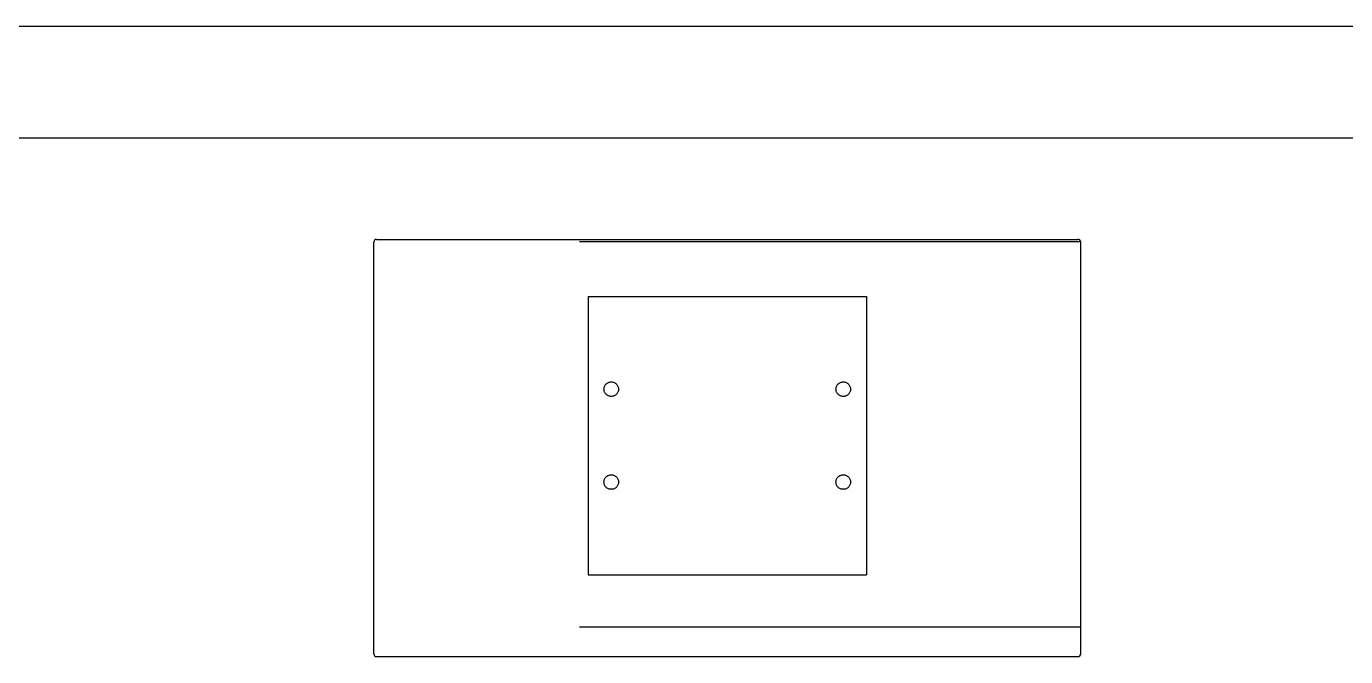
# Model space of a CAD drawing. Header units: millimetres. Extents: x 0 to 0.866, y 0 to 0.56.
# Drawn here: x 0.3393 to 0.6025, y 0.4345 to 0.5602 of the extents above; entities that cross this region are included whole.
import ezdxf

# ---------------------------------------------------------------- set-up
doc = ezdxf.new("R2010")
doc.units = ezdxf.units.MM
doc.linetypes.add('HIDDEN', pattern=[0.001905, 0.00127, -0.000635])
doc.layers.add('PRODUCT', color=1, linetype='Continuous')
doc.layers.add('SLD-0', color=179, linetype='Continuous')

msp = doc.modelspace()

# ---------------------------------------------------------------- linework, layer by layer
at = {"layer": 'PRODUCT', "linetype": 'HIDDEN'}
for p, q in [((0.54968, 0.51726), (0.40866, 0.51726)), ((0.45139, 0.50636), (0.45139, 0.45081)), ((0.45139, 0.50636), (0.50694, 0.50636)), ((0.50694, 0.50636), (0.50694, 0.45081)), ((0.45139, 0.45081), (0.50694, 0.45081)), ((0.54968, 0.44037), (0.40866, 0.44037))]:
    msp.add_line(p, q, dxfattribs=at)
at = {"layer": 'PRODUCT'}
for p, q in [((0.40866, 0.43508), (0.40866, 0.51717)), ((0.40921, 0.51772), (0.54912, 0.51772)), ((0.54968, 0.43508), (0.54968, 0.51717)), ((0.40921, 0.43453), (0.54912, 0.43453))]:
    msp.add_line(p, q, dxfattribs=at)
at = {"layer": 'PRODUCT', "linetype": 'HIDDEN'}
for centre in [(0.45602, 0.48785), (0.50231, 0.48785), (0.45602, 0.46933), (0.50231, 0.46933)]:
    msp.add_circle(centre, 0.00145, dxfattribs=at)
at = {"layer": 'PRODUCT'}
for centre, start, end in [((0.40921, 0.51717), 90, 180), ((0.54912, 0.51717), 0, 90), ((0.40921, 0.43508), 180, 270), ((0.54912, 0.43508), 270, 0)]:
    msp.add_arc(centre, 0.000556, start, end, dxfattribs=at)
at = {"layer": 'SLD-0'}
for p, q in [((0.86574, 0.56019), (0, 0.56019)), ((0.84346, 0.53791), (0.02228, 0.53791))]:
    msp.add_line(p, q, dxfattribs=at)

doc.saveas('drawing.dxf')
